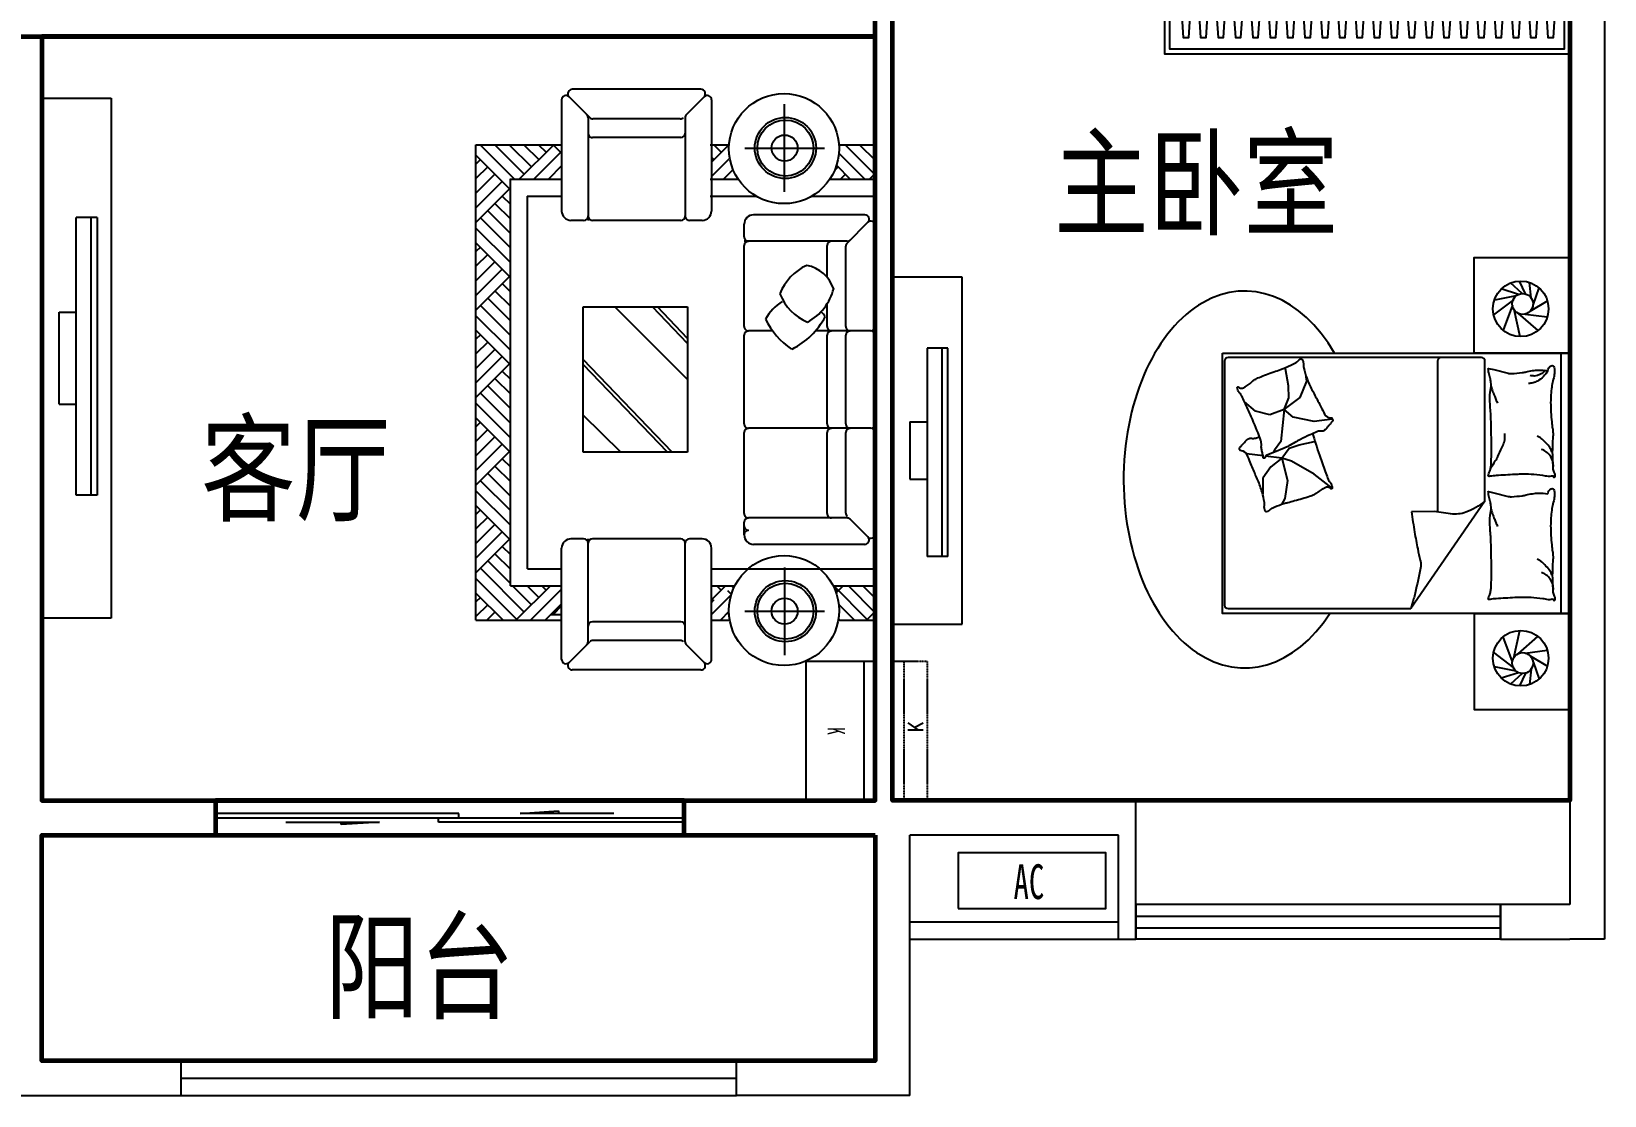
# Model space of a CAD drawing. Extents: x 4765935 to 4799335, y -1163545 to -1143942.
# Drawn here: x 4790275 to 4799335, y -1159642 to -1153512 of the extents above; entities that cross this region are included whole.
import ezdxf

# ---------------------------------------------------------------- set-up
doc = ezdxf.new("R2010")
doc.units = 0
doc.header["$MEASUREMENT"] = 0
doc.linetypes.add('HIDDEN', pattern=[0.375, 0.25, -0.125])
doc.layers.get('0').update_dxf_attribs({"linetype": 'CONTINUOUS'})
for name, color, linetype in [('Balcony(阳台)', 11, 'CONTINUOUS'), ('Elec(电器)', 33, 'CONTINUOUS'), ('Furniture(家具)', 8, 'CONTINUOUS'), ('I-FURN', 252, 'CONTINUOUS'), ('Text(文字)', 7, 'CONTINUOUS'), ('WALL', 2, 'CONTINUOUS'), ('WINDOW', 4, 'CONTINUOUS')]:
    doc.layers.add(name, color=color, linetype=linetype)
for name, color, linetype, lineweight in [('GT_卧室', 1, 'CONTINUOUS', 60), ('GT_客厅', 2, 'CONTINUOUS', 60), ('GT_过道', 30, 'CONTINUOUS', 60), ('GT_门', 245, 'CONTINUOUS', 60)]:
    doc.layers.add(name, color=color, linetype=linetype, lineweight=lineweight)
doc.styles.add('-黑体', font='simhei.ttf', dxfattribs={"width": 0.8})
doc.styles.add('_ZBHZ', font='simhei.ttf', dxfattribs={"width": 0.8})
doc.styles.add('DIM_FONT', font='SIMPLEX.shx', dxfattribs={"width": 0.8})

# ---------------------------------------------------------------- blocks, each defined once
blk = doc.blocks.new('werwer')
at = {"layer": 'Furniture(家具)'}
for p, q in [((2012617.4, -372463), (2012217.4, -372463)), ((2012217.4, -372463), (2012217.4, -375458.4)), ((2012617.4, -375458.4), (2012617.4, -372463)), ((2012333.7, -374750.9), (2012333.7, -373150.9)), ((2012217.4, -375458.4), (2012617.4, -375458.4))]:
    blk.add_line(p, q, dxfattribs=at)
at = {"layer": 'Furniture(家具)', "ltscale": 30}
for p, q in [((2012299.5, -373150.9), (2012419.1, -373150.9)), ((2012299.5, -373150.9), (2012299.5, -374750.9)), ((2012419.1, -374750.4), (2012419.1, -373150.9)), ((2012517.4, -373695.7), (2012419.1, -373695.7)), ((2012517.4, -374225.7), (2012517.4, -373695.7)), ((2012517.4, -374225.7), (2012419.1, -374225.7)), ((2012299.5, -374750.9), (2012419.1, -374750.9))]:
    blk.add_line(p, q, dxfattribs=at)
blk = doc.blocks.new('65478678-')
at = {"layer": 'Furniture(家具)'}
for p, q in [((0, -89.9), (89.9, 0)), ((0, -5.8), (5.8, 0)), ((0, -209.4), (0, 0)), ((0, 0), (2739.5, 0)), ((165.7, 0), (198.2, -32.5)), ((198.2, -261.7), (198.2, 0)), ((297.3, -367.3), (297.3, 0)), ((1047.6, 0), (464.9, 0)), ((1608.4, 0), (1097.9, 0)), ((2241.4, 0), (1658.7, 0)), ((2442.3, -943.1), (2442.3, 0)), ((2541.4, -70.9), (2612.3, 0)), ((2541.4, -242.4), (2541.4, 0)), ((2688.1, 0), (2739.5, -51.4)), ((2739.5, -213.6), (2739.5, 0)), ((0, -173.9), (169.8, -4.1)), ((48.3, -209.7), (198.2, -59.8)), ((404.2, -60.7), (404.2, -701)), ((404.2, -60.7), (404.2, -64.8)), ((447.1, -43), (566.5, -162.4)), ((1072.8, -25.2), (1072.8, -344.5)), ((1633.5, -25.2), (1633.5, -729.7)), ((2259.2, -43), (2157.4, -144.7)), ((2302.1, -60.7), (2302.1, -701)), ((2541.4, -155), (2692.2, -4.1)), ((2541.4, -239.1), (2734.3, -46.1)), ((118.6, -223.5), (198.2, -143.9)), ((169.8, -172.3), (198.2, -200.6)), ((556.2, -162.5), (556.2, -729.7)), ((1047.6, -169.7), (584.3, -169.7)), ((1608.4, -169.7), (1097.9, -169.7)), ((2122, -169.7), (1658.7, -169.7)), ((2150.1, -162.5), (2150.1, -729.7)), ((2649.3, -210.5), (2739.5, -120.3)), ((127.8, -214.3), (147.9, -234.4)), ((1072.8, -195.3), (1072.8, -261.6)), ((1633.5, -182.1), (1633.5, -257.2)), ((2541.4, -184.8), (2581.9, -225.4)), ((2578.5, -214.3), (2558.4, -234.4)), ((2731.6, -212.3), (2739.5, -204.4)), ((19.1, -751.9), (19.1, -292.3)), ((556.2, -305.8), (556.2, -754.9)), ((763.1, -277.6), (581.4, -277.6)), ((1047.6, -277.6), (917.4, -277.6)), ((1608.4, -277.6), (1097.9, -277.6)), ((2124.9, -277.6), (1658.7, -277.6)), ((2687.2, -751.9), (2687.2, -292.3)), ((271.7, -522.1), (-233.6, -522.1)), ((2434.6, -522.1), (2939.9, -522.1)), ((1072.8, -590.8), (1072.8, -729.7)), ((297.3, -950.6), (297.3, -683.9)), ((198.2, -950.6), (198.2, -789.5)), ((531.1, -754.9), (458.1, -754.9)), ((1047.6, -754.9), (581.4, -754.9)), ((1608.4, -754.9), (1097.9, -754.9)), ((2124.9, -754.9), (1658.7, -754.9)), ((2248.2, -754.9), (2175.2, -754.9)), ((2541.4, -943.1), (2541.4, -808.8)), ((2541.4, -827.6), (2554.1, -814.9)), ((0, -950.6), (0, -841.8)), ((0, -843.3), (1.7, -844.9)), ((0, -846.6), (1.7, -844.9)), ((0, -930.7), (43.7, -887)), ((1.7, -844.9), (4.5, -842.1)), ((1.7, -844.9), (99.8, -943.1)), ((78.4, -837.6), (183.9, -943.1)), ((143.5, -818.6), (198.2, -873.3)), ((2541.4, -862.2), (2622.2, -943.1)), ((2541.4, -911.7), (2566.1, -887)), ((2568.2, -850.8), (2590.4, -828.5)), ((2592.4, -829.1), (2706.3, -943.1)), ((2689.8, -842.5), (2739.5, -892.2)), ((2704.6, -844.9), (2701.8, -842.1)), ((2706.3, -843.3), (2704.6, -844.9)), ((2706.3, -846.6), (2704.6, -844.9)), ((2739.5, -943.1), (2739.5, -837.6)), ((-276.1, -986), (-174.4, -1087.8)), ((-258.3, -943.1), (381.9, -943.1)), ((71.7, -943.1), (85.7, -929)), ((2964.6, -943.1), (2324.4, -943.1)), ((2634.6, -943.1), (2620.6, -929)), ((2982.4, -986), (2880.7, -1087.8)), ((-319.1, -1003.8), (-319.1, -1745.6)), ((435.8, -997), (435.8, -1070)), ((934.7, -1081.2), (1771.6, -1081.2)), ((1353.1, -1081.2), (934.7, -1499.1)), ((934.7, -1682.8), (934.7, -1081.2)), ((1145.6, -1081.2), (934.7, -1282.4)), ((1116.9, -1081.2), (934.7, -1255)), ((1771.6, -1081.2), (1771.6, -1682.8)), ((2270.5, -997), (2270.5, -1070)), ((3025.4, -1003.8), (3025.4, -1745.6)), ((-156.6, -1095.1), (410.6, -1095.1)), ((-149.3, -1123.2), (-149.3, -1626.2)), ((-41.5, -1120.3), (-41.5, -1629.1)), ((435.8, -1120.3), (435.8, -1629.1)), ((1771.6, -1170.1), (1236.6, -1682.8)), ((2270.5, -1120.3), (2270.5, -1629.1)), ((2862.9, -1095.1), (2295.7, -1095.1)), ((2747.8, -1120.3), (2747.8, -1629.1)), ((2855.6, -1123.2), (2855.6, -1626.2)), ((1771.6, -1197.5), (1265.3, -1682.8)), ((1771.6, -1465.6), (1557.2, -1682.8)), ((-276.1, -1763.4), (-156.7, -1644)), ((-156.6, -1654.3), (410.6, -1654.3)), ((-156.6, -1654.3), (410.6, -1654.3)), ((-13.2, -1654.3), (435.8, -1654.3)), ((435.8, -1679.5), (435.8, -1752.4)), ((1771.6, -1682.8), (934.7, -1682.8)), ((2719.5, -1654.3), (2270.5, -1654.3)), ((2270.5, -1679.5), (2270.5, -1752.4)), ((2862.9, -1654.3), (2295.7, -1654.3)), ((2862.9, -1654.3), (2295.7, -1654.3)), ((2982.4, -1763.4), (2863, -1644)), ((-258.3, -1806.4), (381.9, -1806.4)), ((0, -1862), (0, -1806.4)), ((1.7, -1853.9), (49.2, -1806.4)), ((43.7, -1811.8), (198.2, -1966.3)), ((122.3, -1806.4), (198.2, -1882.2)), ((198.2, -2104), (198.2, -1806.4)), ((297.3, -2004.9), (297.3, -1806.4)), ((2964.6, -1806.4), (2324.4, -1806.4)), ((2442.3, -2002.6), (2442.3, -1806.4)), ((2541.4, -2101.7), (2541.4, -1806.4)), ((2560.6, -1806.4), (2739.5, -1985.3)), ((2644.7, -1806.4), (2739.5, -1901.2)), ((2704.6, -1853.9), (2657.1, -1806.4)), ((2706.3, -1867.9), (2706.3, -1806.4)), ((2739.5, -2299.9), (2739.5, -1806.4)), ((0, -1852.2), (1.7, -1853.9)), ((0, -1855.5), (1.7, -1853.9)), ((0, -2299.9), (0, -1862)), ((0, -1939.6), (43.7, -1895.9)), ((1.7, -1853.9), (198.2, -2050.4)), ((2541.4, -1871.2), (2739.5, -2069.3)), ((2541.4, -1920.7), (2566.1, -1895.9)), ((2706.3, -1852.2), (2704.6, -1853.9)), ((2706.3, -1855.5), (2704.6, -1853.9)), ((0, -2023.7), (85.7, -1938)), ((0, -2107.8), (127.8, -1980)), ((2541.4, -2004.8), (2608.2, -1938)), ((2541.4, -2088.9), (2650.2, -1980)), ((0, -2191.9), (169.8, -2022)), ((0, -2276), (198.2, -2077.8)), ((2442.3, -2002.6), (297.3, -2002.6)), ((2440, -2274.3), (2692.2, -2022)), ((2498.5, -2299.9), (2734.3, -2064.1)), ((60.1, -2299.9), (253.9, -2106.1)), ((2541.4, -2101.7), (198.2, -2101.7)), ((211.9, -2148.2), (363.6, -2299.9)), ((249.5, -2101.7), (253.9, -2106.1)), ((253.9, -2106.1), (258.3, -2101.7)), ((253.9, -2106.1), (447.7, -2299.9)), ((295.9, -2148.2), (342.4, -2101.7)), ((338, -2190.2), (426.5, -2101.7)), ((380, -2232.2), (510.6, -2101.7)), ((422.1, -2274.3), (594.6, -2101.7)), ((480.5, -2299.9), (678.7, -2101.7)), ((564.6, -2299.9), (758.4, -2106.1)), ((716.3, -2148.2), (868.1, -2299.9)), ((754, -2101.7), (758.4, -2106.1)), ((758.4, -2106.1), (762.8, -2101.7)), ((758.4, -2106.1), (952.2, -2299.9)), ((800.4, -2148.2), (846.9, -2101.7)), ((842.5, -2190.2), (931, -2101.7)), ((884.5, -2232.2), (1015, -2101.7)), ((926.6, -2274.3), (1099.1, -2101.7)), ((985, -2299.9), (1183.2, -2101.7)), ((1069.1, -2299.9), (1262.9, -2106.1)), ((1220.8, -2148.2), (1372.6, -2299.9)), ((1258.5, -2101.7), (1262.9, -2106.1)), ((1262.9, -2106.1), (1267.3, -2101.7)), ((1262.9, -2106.1), (1456.6, -2299.9)), ((1304.9, -2148.2), (1351.4, -2101.7)), ((1347, -2190.2), (1435.4, -2101.7)), ((1389, -2232.2), (1519.5, -2101.7)), ((1431, -2274.3), (1603.6, -2101.7)), ((1489.5, -2299.9), (1687.7, -2101.7)), ((1573.6, -2299.9), (1767.4, -2106.1)), ((1725.3, -2148.2), (1877.1, -2299.9)), ((1763, -2101.7), (1767.4, -2106.1)), ((1767.4, -2106.1), (1771.8, -2101.7)), ((1767.4, -2106.1), (1961.1, -2299.9)), ((1809.4, -2148.2), (1855.8, -2101.7)), ((1851.4, -2190.2), (1939.9, -2101.7)), ((1893.5, -2232.2), (2024, -2101.7)), ((1935.5, -2274.3), (2108.1, -2101.7)), ((1994, -2299.9), (2192.2, -2101.7)), ((2078.1, -2299.9), (2271.8, -2106.1)), ((2229.8, -2148.2), (2381.5, -2299.9)), ((2267.4, -2101.7), (2271.8, -2106.1)), ((2271.8, -2106.1), (2276.2, -2101.7)), ((2271.8, -2106.1), (2465.6, -2299.9)), ((2313.9, -2148.2), (2360.3, -2101.7)), ((2355.9, -2190.2), (2444.4, -2101.7)), ((2398, -2232.2), (2528.5, -2101.7)), ((2582.5, -2299.9), (2739.5, -2142.9)), ((2734.3, -2148.2), (2739.5, -2153.4)), ((127.8, -2232.2), (195.4, -2299.9)), ((169.8, -2190.2), (279.5, -2299.9)), ((632.3, -2232.2), (699.9, -2299.9)), ((674.3, -2190.2), (784, -2299.9)), ((1136.8, -2232.2), (1204.4, -2299.9)), ((1178.8, -2190.2), (1288.5, -2299.9)), ((1641.2, -2232.2), (1708.9, -2299.9)), ((1683.3, -2190.2), (1793, -2299.9)), ((2145.7, -2232.2), (2213.4, -2299.9)), ((2187.8, -2190.2), (2297.5, -2299.9)), ((2650.2, -2232.2), (2717.9, -2299.9)), ((2692.2, -2190.2), (2739.5, -2237.5)), ((2739.5, -2299.9), (0, -2299.9)), ((85.7, -2274.3), (111.4, -2299.9)), ((590.2, -2274.3), (615.8, -2299.9)), ((1094.7, -2274.3), (1120.3, -2299.9)), ((1599.2, -2274.3), (1624.8, -2299.9)), ((2103.7, -2274.3), (2129.3, -2299.9)), ((2608.2, -2274.3), (2633.8, -2299.9))]:
    blk.add_line(p, q, dxfattribs=at)
for centre, radius in [((22.6, -525.6), 317), ((2683.7, -525.6), 317), ((19.1, -517.5), 176.2), ((19.1, -517.5), 161.4), ((2687.2, -517.5), 176.2), ((2687.2, -517.5), 161.4), ((19.1, -522.1), 74.9), ((2687.2, -522.1), 74.9)]:
    blk.add_circle(centre, radius, dxfattribs=at)
for centre, radius, start, end in [((464.9, -25.2), 25.2, 90, 225), ((1047.6, -25.2), 25.2, 0, 90), ((1097.9, -25.2), 25.2, 90, 180), ((1608.4, -25.2), 25.2, 0, 90), ((1658.7, -25.2), 25.2, 90, 180), ((2241.4, -25.2), 25.2, 315, 90), ((429.3, -60.7), 25.2, 45, 180), ((2277, -60.7), 25.2, 0, 135), ((531.1, -162.5), 25.2, 0, 45), ((584.3, -144.6), 25.2, 225, 270), ((584.3, -144.6), 25.2, 225, 270), ((1047.6, -144.6), 25.2, 270, 0), ((1097.9, -144.6), 25.2, 180, 270), ((1608.4, -144.6), 25.2, 270, 0), ((1658.7, -144.6), 25.2, 180, 270), ((2122, -144.6), 25.2, 270, 315), ((2175.2, -162.5), 25.2, 135, 180), ((581.4, -252.4), 25.2, 180, 270), ((893, -431.7), 201.6, 107.59965, 169.29837), ((756.1, -533.3), 302.3, 28.32907, 76.31986), ((1047.6, -252.4), 25.2, 270, 0), ((1097.9, -252.4), 25.2, 180, 270), ((1608.4, -252.4), 25.2, 270, 0), ((1658.7, -252.4), 25.2, 180, 270), ((2124.9, -252.4), 25.2, 270, 0), ((1032.1, -367.2), 89, 117.33805, 141.76348), ((780.5, -680), 445, 26.96888, 61.72171), ((966.2, -271.2), 297.9, 204.39842, 248.82247), ((756.7, -280.4), 287.2, 290.78065, 337.61108), ((1166.1, -362.1), 315.4, 213.39913, 239.18552), ((796.5, -219.9), 462.5, 296.74126, 325.38396), ((458.1, -701), 53.9, 180, 270), ((2248.2, -701), 53.9, 270, 0), ((531.1, -729.7), 25.2, 270, 0), ((581.4, -729.7), 25.2, 180, 270), ((1047.6, -729.7), 25.2, 270, 0), ((1097.9, -729.7), 25.2, 180, 270), ((1608.4, -729.7), 25.2, 270, 0), ((1658.7, -729.7), 25.2, 180, 270), ((2124.9, -729.7), 25.2, 270, 0), ((2175.2, -729.7), 25.2, 180, 270), ((2195.9, -729.7), 25.2, 270, 0), ((2246.2, -729.7), 25.2, 180, 270), ((-293.9, -1003.8), 25.2, 45, 180), ((-258.3, -968.2), 25.2, 90, 225), ((381.9, -997), 53.9, 0, 90), ((2324.4, -997), 53.9, 90, 180), ((2964.6, -968.2), 25.2, 315, 90), ((3000.2, -1003.8), 25.2, 360, 135), ((410.6, -1070), 25.2, 270, 0), ((2295.7, -1070), 25.2, 180, 270), ((-156.6, -1070), 25.2, 225, 270), ((-174.5, -1123.2), 25.2, 0, 45), ((-66.7, -1120.3), 25.2, 0, 90), ((410.6, -1120.3), 25.2, 0, 90), ((2295.7, -1120.3), 25.2, 90, 180), ((2773, -1120.3), 25.2, 90, 180), ((2880.8, -1123.2), 25.2, 135, 180), ((2862.9, -1070), 25.2, 270, 315), ((-174.5, -1626.2), 25.2, 315, 0), ((-174.5, -1626.2), 25.2, 315, 0), ((-66.7, -1629.1), 25.2, 270, 0), ((410.6, -1629.1), 25.2, 270, 0), ((2295.7, -1629.1), 25.2, 180, 270), ((2773, -1629.1), 25.2, 180, 270), ((2880.8, -1626.2), 25.2, 180, 225), ((2880.8, -1626.2), 25.2, 180, 225), ((-156.6, -1679.5), 25.2, 90, 135), ((410.6, -1679.5), 25.2, 0, 90), ((2295.7, -1679.5), 25.2, 90, 180), ((2862.9, -1679.5), 25.2, 45, 90), ((-293.9, -1745.6), 25.2, 180, 315), ((-258.3, -1781.2), 25.2, 135, 270), ((381.9, -1752.4), 53.9, 270, 0), ((2324.4, -1752.4), 53.9, 180, 270), ((2964.6, -1781.2), 25.2, 270, 45), ((3000.2, -1745.6), 25.2, 225, 360)]:
    blk.add_arc(centre, radius, start, end, dxfattribs=at)
blk = doc.blocks.new('*U39')
at = {"linetype": 'HIDDEN', "ltscale": 0.3}
blk.add_line((0, -116.7), (800, -116.7), dxfattribs=at)
for p, q in [((407.6, -137.1), (407.6, -226.7)), ((447.9, -137.6), (407.6, -195.8)), ((445.3, -226.2), (419.6, -178.5))]:
    blk.add_line(p, q)
blk.add_lwpolyline([(800, -50), (0, -50), (0, -250), (800, -250)], close=True, dxfattribs=at)
blk = doc.blocks.new('*U31')
blk.add_line((-970, -275), (1305.1, -275))
for points in [[(-1000, 0), (1335.1, 0), (1335.1, -550), (-1000, -550)], [(-970, -30), (1305.1, -30), (1305.1, -520), (-970, -520)]]:
    blk.add_lwpolyline(points, close=True)
at = {"elevation": 0}
for points in [[(-874, -95), (-862, -275), (-874, -455), (-906, -455), (-918, -275), (-906, -95)], [(-774, -95), (-762, -275), (-774, -455), (-806, -455), (-818, -275), (-806, -95)], [(-674, -95), (-662, -275), (-674, -455), (-706, -455), (-718, -275), (-706, -95)], [(-574, -95), (-562, -275), (-574, -455), (-606, -455), (-618, -275), (-606, -95)], [(-474, -95), (-462, -275), (-474, -455), (-506, -455), (-518, -275), (-506, -95)], [(-374, -95), (-362, -275), (-374, -455), (-406, -455), (-418, -275), (-406, -95)], [(-274, -95), (-262, -275), (-274, -455), (-306, -455), (-318, -275), (-306, -95)], [(-174, -95), (-162, -275), (-174, -455), (-206, -455), (-218, -275), (-206, -95)], [(-74, -95), (-62, -275), (-74, -455), (-106, -455), (-118, -275), (-106, -95)], [(26, -95), (38, -275), (26, -455), (-6, -455), (-18, -275), (-6, -95)], [(126, -95), (138, -275), (126, -455), (94, -455), (82, -275), (94, -95)], [(226, -95), (238, -275), (226, -455), (194, -455), (182, -275), (194, -95)], [(326, -95), (338, -275), (326, -455), (294, -455), (282, -275), (294, -95)], [(426, -95), (438, -275), (426, -455), (394, -455), (382, -275), (394, -95)], [(526, -95), (538, -275), (526, -455), (494, -455), (482, -275), (494, -95)], [(626, -95), (638, -275), (626, -455), (594, -455), (582, -275), (594, -95)], [(726, -95), (738, -275), (726, -455), (694, -455), (682, -275), (694, -95)], [(826, -95), (838, -275), (826, -455), (794, -455), (782, -275), (794, -95)], [(926, -95), (938, -275), (926, -455), (894, -455), (882, -275), (894, -95)], [(1026, -95), (1038, -275), (1026, -455), (994, -455), (982, -275), (994, -95)], [(1126, -95), (1138, -275), (1126, -455), (1094, -455), (1082, -275), (1094, -95)], [(1226, -95), (1238, -275), (1226, -455), (1194, -455), (1182, -275), (1194, -95)]]:
    blk.add_lwpolyline(points, close=True, dxfattribs=at)
at = {"ltscale": 15, "elevation": 0}
for points in [[(-894, -255), (-886, -255), (-886, -295), (-894, -295)], [(-794, -255), (-786, -255), (-786, -295), (-794, -295)], [(-694, -255), (-686, -255), (-686, -295), (-694, -295)], [(-594, -255), (-586, -255), (-586, -295), (-594, -295)], [(-494, -255), (-486, -255), (-486, -295), (-494, -295)], [(-394, -255), (-386, -255), (-386, -295), (-394, -295)], [(-294, -255), (-286, -255), (-286, -295), (-294, -295)], [(-194, -255), (-186, -255), (-186, -295), (-194, -295)], [(-94, -255), (-86, -255), (-86, -295), (-94, -295)], [(6, -255), (14, -255), (14, -295), (6, -295)], [(106, -255), (114, -255), (114, -295), (106, -295)], [(206, -255), (214, -255), (214, -295), (206, -295)], [(306, -255), (314, -255), (314, -295), (306, -295)], [(406, -255), (414, -255), (414, -295), (406, -295)], [(506, -255), (514, -255), (514, -295), (506, -295)], [(606, -255), (614, -255), (614, -295), (606, -295)], [(706, -255), (714, -255), (714, -295), (706, -295)], [(806, -255), (814, -255), (814, -295), (806, -295)], [(906, -255), (914, -255), (914, -295), (906, -295)], [(1006, -255), (1014, -255), (1014, -295), (1006, -295)], [(1106, -255), (1114, -255), (1114, -295), (1106, -295)], [(1206, -255), (1214, -255), (1214, -295), (1206, -295)]]:
    blk.add_lwpolyline(points, close=True, dxfattribs=at)
blk = doc.blocks.new('空调室外机2')
at = {"ltscale": 0.5}
blk.add_lwpolyline([(0, 0), (850, 0), (850, 320), (0, 320)], close=True, dxfattribs=at)
at = {"ltscale": 0.5, "style": '_ZBHZ', "width": 0.65}
blk.add_text('AC', height=200, dxfattribs=at).set_placement((319.3, 54.6))
blk = doc.blocks.new('空调室内机1')
at = {"ltscale": 0.3}
blk.add_line((0, -66.7), (800, -66.7), dxfattribs=at)
blk.add_lwpolyline([(800, 0), (0, 0), (0, -400), (800, -400)], close=True, dxfattribs=at)
at = {"style": '_ZBHZ', "width": 0.65}
blk.add_text('K', height=100, dxfattribs=at).set_placement((377.8, -273.7))
blk = doc.blocks.new('A$C70683468')
for p, q in [((534.5, -175.3), (534.5, 1324.7)), ((970.7, 678.1), (1398.1, 1296.2)), ((2450, 1296.2), (1398.1, 1296.2)), ((2470, -129.5), (2470, 1276.2)), ((1243.3, -129.5), (1243.3, 739.9)), ((970.7, 678.1), (970.7, -129.5)), ((2108.6, 558.6), (2122.4, 661.4)), ((2122.4, 661.4), (2142.4, 697.4)), ((2250.8, 544.8), (2250.8, 637.7)), ((1850.5, 602.2), (1954.5, 523)), ((2140.2, 430.1), (2108.6, 558.6)), ((2203.4, 479.6), (2250.8, 544.8)), ((1954.5, 523), (2084.9, 447.9)), ((2140.2, 430.1), (2203.4, 479.6)), ((2098.7, 372.8), (2041.4, 353.1)), ((2084.9, 447.9), (2140.2, 430.1)), ((2140.2, 430.1), (2098.7, 372.8)), ((2140.2, 430.1), (2234.3, 418.4)), ((2146.1, 334.7), (2182.2, 384.6)), ((2182.2, 384.6), (2190.8, 396.6)), ((2249, 416.5), (2343.6, 404.7)), ((2041.4, 353.1), (1952.5, 333.3)), ((2127.2, 148.9), (2146.1, 334.7)), ((1850.4, 205.7), (1953.5, 219.4)), ((1953.5, 219.4), (2075.6, 193.6)), ((2075.6, 193.6), (2127.2, 148.9)), ((2127.2, 148.9), (2034.3, 80.1)), ((2127.2, 148.9), (2099.7, 81.8)), ((2127.2, 148.9), (2209.7, 179.9)), ((2209.7, 179.9), (2292.2, 159.2)), ((2292.2, 159.2), (2354.8, 105.6)), ((2034.3, 80.1), (1996.5, -14.5)), ((2099.7, 81.8), (2103.1, 13)), ((2103.1, 13), (2120.3, -85)), ((1996.5, -14.5), (2000, -38.6)), ((2120.3, -85), (2126.7, -88.3)), ((990.7, -149.5), (2450, -149.5))]:
    blk.add_line(p, q)
blk.add_lwpolyline([(2482.1, -175.3), (482.1, -175.3), (482.1, 1324.7), (2482.1, 1324.7)], close=True)
for points in [[(1393.9, 738.8, 0.007867), (1376.1, 856.4, 0.009508), (1358, 953.1, 0.006616), (1343.7, 1018.1, -0.023828), (1340.3, 1036.3, -0.080713), (1340.8, 1055, -0.009591), (1372.8, 1207.6, -0.013133), (1381.4, 1241, -0.007859), (1398.1, 1296.2)], [(608.9, 634.9, -0.263368), (590.1, 606.9, -0.494818), (571.4, 616.1, -0.049225), (569.7, 633.8, -0.036831), (571.4, 657.4, -0.031893), (579.5, 695.4, 0.035782), (586.5, 729.3, 0.032941), (592.4, 819, 0.026564), (586.5, 930.2, 0.017905), (581.2, 967.7, -0.033397), (578.9, 987.9, -0.03204), (579.6, 1025, 0.018442), (582.7, 1089.3, 0.010837), (581.9, 1154.1, 0.014624), (578.9, 1202, 0.111249), (571.6, 1224.5, -0.153708), (567.6, 1241.4, -0.076444), (569.4, 1248.9, -0.215512), (571.4, 1250.8, -0.585858), (574.4, 1248.2, 0.363489), (577, 1243.3, 0.191716), (588.6, 1243.2, -0.129675), (605.2, 1245.2, -0.01735), (622, 1242.2, 0.019326), (637.1, 1239.6, 0.018818), (705.5, 1232.9, 0.021828), (764.7, 1232, 0.006204), (798.5, 1233.4, 0.001963), (905.4, 1239.6, 0.028341), (941.6, 1243.8, -0.117014), (950.5, 1243.3, -0.36606), (951.4, 1241.9, -0.03973), (948.6, 1228.3, -0.048309), (943.1, 1214.5, 0.062981), (939.2, 1203.9, 0.04058), (935.8, 1180.5, 0.014345), (933.6, 1113.7, 0.005484), (934.3, 988.3, 0.007153), (937.3, 892.1, 0.008762), (940, 849.6, -0.008153), (943, 803.9, -0.06251), (938.6, 746.8, 0.078669), (936.5, 701.2, 0.047825), (941.2, 678.8, -0.034494), (948.6, 648, -0.023571), (951.6, 622.7, -0.510228), (950.5, 621.7), (920.4, 629.2), (837.9, 649.9, 0.073041), (818.3, 651.9, 0.023305), (757.2, 646.1, 0.018299), (734.3, 642.1, -0.01097), (696.3, 634.7, -0.042281), (662, 631.8, -0.027201), (608.6, 634.7)], [(577, 1190.7, 0.088153), (580.6, 1156.2, 0.088153), (595.8, 1125, 0.077547), (617.4, 1103.4, 0.077547), (644.6, 1089.3)], [(582.7, 1108.7, 0.027842), (593.3, 1085, 0.048685), (601.4, 1072.4, 0.023666), (625.8, 1044.5, 0.031223), (646.5, 1025.5, 0.046801), (654.1, 1020.4, 0.023191), (670.9, 1012.3)], [(935.8, 725.3, 0.009729), (926.8, 752.6, 0.009729), (916.7, 779.5, 0.007971), (907.7, 801.2, 0.007971), (897.9, 822.7)], [(970.7, 678.1, -0.085272), (1080.8, 741.5, -0.124044), (1168.3, 750.7), (1263.7, 737), (1393.9, 738.8)], [(1962.6, 288.6, 0.025626), (1959.8, 300.2, 0.0108), (1918.1, 429.5, 0.00456), (1886.9, 517.1, 0.01125), (1873.2, 552.1, 0.069394), (1862, 570.9, -0.079756), (1852.7, 587.5, -0.106399), (1850.5, 602.2, -0.328642), (1853.9, 606.2, -0.299547), (1860.4, 603.9, 0.189917), (1869.3, 598.4, 0.033518), (1879.5, 597.2, 0.075627), (1884.1, 597.7, 0.053489), (1891.9, 600.6, 0.017838), (1913.9, 612.7, 0.038394), (1938.2, 629.9, -0.059529), (1954.4, 640.4, -0.035943), (1980.5, 650.9, -0.011245), (2066.9, 676.6, -0.006203), (2106.5, 686.9, 0.010783), (2129.2, 693, 0.019485), (2142.4, 697.4, 0.005062), (2192.6, 717.1, 0.101392), (2217.9, 733.8, -0.223768), (2231.3, 738.7, -0.25558), (2236, 735.5, -0.081563), (2241, 719.8, -0.071805), (2241.2, 702.7, 0.069985), (2241.2, 685.2, 0.03546), (2254.2, 625.7, 0.029432), (2279, 556.6, 0.001554), (2293.3, 523.3, -0.00152), (2308, 489.2, -0.004735), (2322.6, 453.9, 0.00382), (2340.7, 410.2, 0.296001), (2373, 388.3, -0.649774), (2382, 366.9, -0.02319), (2377.4, 362.4, 0.0288), (2373.7, 358.7, 0.005727), (2367.9, 352.1, -0.004358), (2360.4, 343.4, -0.027528), (2343.5, 326.4, -0.046214), (2332.1, 317.9, -0.194121), (2315.4, 315.1, 0.133719), (2291.3, 313.9, 0.005779), (2269.3, 306.5, 0.008882)], [(608.9, -74.4, -0.263368), (590.1, -102.3, -0.494818), (571.4, -93.1, -0.049225), (569.7, -75.5, -0.036831), (571.4, -51.8, -0.031893), (579.5, -13.8, 0.035782), (586.5, 20.1, 0.032941), (592.4, 109.7, 0.026564), (586.5, 221, 0.017905), (581.2, 258.5, -0.033397), (578.9, 278.7, -0.03204), (579.6, 315.8, 0.018442), (582.7, 380.1, 0.010837), (581.9, 444.8, 0.014624), (578.9, 492.8, 0.111249), (571.6, 515.3, -0.153708), (567.6, 532.2, -0.076444), (569.4, 539.6, -0.215512), (571.4, 541.6, -0.585858), (574.4, 538.9, 0.363489), (577, 534.1, 0.191716), (588.6, 534, -0.129675), (605.2, 535.9, -0.01735), (622, 532.9, 0.019326), (637.1, 530.3, 0.018818), (705.5, 523.7, 0.021828), (764.7, 522.8, 0.006204), (798.5, 524.2, 0.001963), (905.4, 530.3, 0.028341), (941.6, 534.6, -0.117014), (950.5, 534.1, -0.36606), (951.4, 532.6, -0.03973), (948.6, 519, -0.048309), (943.1, 505.3, 0.062981), (939.2, 494.6, 0.04058), (935.8, 471.2, 0.014345), (933.6, 404.5, 0.005484), (934.3, 279.1, 0.007153), (937.3, 182.9, 0.008762), (940, 140.4, -0.008153), (943, 94.6, -0.06251), (938.6, 37.5, 0.078669), (936.5, -8.1, 0.047825), (941.2, -30.4, -0.034494), (948.6, -61.2, -0.023571), (951.6, -86.5, -0.510228), (950.5, -87.5), (920.4, -80), (837.9, -59.3, 0.073041), (818.3, -57.4, 0.023305), (757.2, -63.1, 0.018299), (734.3, -67.2, -0.01097), (696.3, -74.5, -0.042281), (662, -77.4, -0.027201), (608.6, -74.5)], [(577, 481.5, 0.088153), (580.6, 447, 0.088153), (595.8, 415.8, 0.077547), (617.4, 394.1, 0.077547), (644.6, 380.1)], [(937.3, 485.2, 0.016108), (911.1, 446.3, 0.024599), (896, 419.5, 0.009477), (872.8, 370.5, 0.015937), (860.4, 340.6, 0.072521), (856.8, 324.3, 0.033339), (856.6, 288.1)], [(582.7, 399.5, 0.027842), (593.3, 375.7, 0.048685), (601.4, 363.2, 0.023666), (625.8, 335.3, 0.031223), (646.5, 316.2, 0.046801), (654.1, 311.1, 0.023191), (670.9, 303.1)], [(935.8, 16, 0.009729), (926.8, 43.3, 0.009729), (916.7, 70.2, 0.007971), (907.7, 92, 0.007971), (897.9, 113.4)], [(608.9, -74.5, -0.077379), (634.3, -39.7, -0.077379), (669, -14.3, -0.047525), (693.6, -4.3, -0.047525), (719.6, 0.8)], [(624.9, -76, -0.05369), (637.9, -61.8, -0.070312), (650.2, -53.7, -0.015448), (658.8, -50, -0.013244), (669, -46.2, -0.082127), (687.1, -43.2, -0.064164), (710.3, -46.2)]]:
    blk.add_lwpolyline(points, format="xyb")
blk.add_lwpolyline([(2065.3, -117.2, 0.101392), (2041.4, -135.8, -0.223768), (2028.4, -141.7, -0.25558), (2023.5, -138.9, -0.081563), (2017.2, -123.7, -0.071805), (2015.8, -106.6, 0.069985), (2014.4, -89.2, 0.03546), (1996.9, -30.8, 0.029432), (1966.9, 36.1, 0.001554), (1950.1, 68.3, -0.00152), (1932.8, 101.1, -0.004735), (1915.5, 135.2, 0.00382), (1894.1, 177.4, 0.296001), (1860.2, 196.8, -0.649774), (1849.6, 217.4, -0.02319), (1853.9, 222.3, 0.0288), (1857.3, 226.2, 0.005727), (1862.5, 233.2, -0.004358), (1869.4, 242.5, -0.027528), (1884.9, 260.7, -0.046214), (1895.7, 270.1, -0.194121), (1912.1, 274.2, 0.133719), (1936, 277.2, 0.011505), (1978.3, 295.8, 0.008882), (2032.2, 322.1, 0.012426), (2100.5, 359.3, -0.033612), (2126.4, 371.9), (2182.7, 395), (2226.1, 412.7, 0.224341), (2239.4, 427.2, -0.722772), (2248.3, 427.4, -0.103513), (2248.8, 423.7, 0.053465), (2249, 416.4, 0.030109), (2253.7, 393.4, -0.031436), (2258.1, 371.3, -0.05324), (2258.5, 356.2, 0.05518), (2259, 341.6, 0.056271), (2265.5, 316.3, 0.0108), (2317, 190.5, 0.00456), (2354.8, 105.6, 0.01125), (2371.2, 71.7, 0.069394), (2383.7, 53.8, -0.079756), (2394.3, 38, -0.106399), (2397.6, 23.5, -0.328642), (2394.5, 19.3, -0.299547), (2387.8, 21.1, 0.189917), (2378.6, 25.9, 0.033518), (2368.3, 26.3, 0.075627), (2363.8, 25.5, 0.053489), (2356.2, 21.9, 0.017838), (2335.2, 8.2, 0.038394), (2312.3, -10.8, -0.059529), (2297, -22.5, -0.035943), (2271.7, -35, -0.011245), (2187.6, -67.2, -0.006203), (2148.9, -80.5, 0.010783), (2126.7, -88.3, 0.019485), (2113.8, -93.8, 0.005062)], format="xyb", close=True)
for centre, start, end in [((2450, 1276.2), 0, 90), ((990.7, -129.5), 180, 270), ((1223.3, -129.5), 270, 0), ((2450, -129.5), 270, 0)]:
    blk.add_arc(centre, 20, start, end)
blk.add_ellipse((2354.6, 552.8), major_axis=(0, 1085.6), ratio=0.642246, start_param=2.306068, end_param=7.0631)
at = {"style": 'DIM_FONT', "width": 0.8, "flags": 9}
for tag in ['YSIZE', 'XSIZE']:
    blk.add_attdef(tag, (482.1, -175.3), '', height=0.5, rotation=90, dxfattribs=at)
blk = doc.blocks.new('A$C40EC27B7')
at = {"layer": 'I-FURN'}
for p, q in [((222.5, 2370.4, 0), (233, 2459.8, 0)), ((254.6, 2393.3, 0), (290.1, 2467.5, 0)), ((273.7, 2395.7, 0), (341.3, 2456.9, 0)), ((211.8, 2329, 0), (177.1, 2427.9, 0)), ((294.8, 2391, 0), (394.5, 2422.1, 0)), ((308.2, 2383.1, 0), (434.6, 2357.7, 0)), ((325, 2360.3, 0), (438.8, 2272.7, 0)), ((228.7, 2293.6, 0), (129.1, 2352.7, 0)), ((256.2, 2277.7, 0), (129.7, 2260.8, 0)), ((297.1, 2281.5, 0), (183.5, 2182.1, 0)), ((323.2, 2305.4, 0), (287.7, 2147.7, 0)), ((331, 2328.3, 0), (384.7, 2184.5, 0)), ((323.2, 297.2, 0), (287.7, 454.9, 0)), ((297.1, 321.1, 0), (183.5, 420.5, 0)), ((331, 274.3, 0), (384.7, 418.1, 0)), ((228.7, 309, 0), (129.1, 249.9, 0)), ((256.2, 324.9, 0), (129.7, 341.8, 0)), ((211.8, 273.6, 0), (177.1, 174.7, 0)), ((325, 242.3, 0), (438.8, 330, 0)), ((222.5, 232.2, 0), (233, 142.8, 0)), ((254.6, 209.3, 0), (290.1, 135.1, 0)), ((273.7, 206.9, 0), (341.3, 145.7, 0)), ((294.8, 211.6, 0), (394.5, 180.5, 0)), ((308.2, 219.5, 0), (434.6, 244.9, 0))]:
    blk.add_line(p, q, dxfattribs=at)
at = {"layer": 'I-FURN', "elevation": 0}
for points in [[(0, 2602.6), (0, 2052.6), (550, 2052.6), (550, 2602.6)], [(0, 0), (0, 550), (550, 550), (550, 0)]]:
    blk.add_lwpolyline(points, close=True, dxfattribs=at)
at = {"layer": 'I-FURN'}
for centre, radius in [((282.6, 2307.7, 0), 160), ((271.4, 2335.7, 0), 60), ((282.6, 294.9, 0), 160), ((271.4, 266.9, 0), 60)]:
    blk.add_circle(centre, radius, dxfattribs=at)
at = {"layer": 'I-FURN', "rotation": 1.24245443e-08}
blk.add_blockref('A$C70683468', (-482.1, 725.3, 0), dxfattribs=at)
at = {"layer": 'I-FURN', "width": 0.8, "flags": 9}
for tag in ['YSIZE', 'XSIZE']:
    blk.add_attdef(tag, (282.6, 2307.7, 0), '', height=0.5, rotation=0, dxfattribs=at)
at = {"layer": 'I-FURN', "oblique": -180, "text_generation_flag": 4, "width": 0.8, "flags": 9}
for tag in ['YSIZE', 'XSIZE']:
    blk.add_attdef(tag, (282.6, 294.9, 0), '', height=0.5, rotation=0, dxfattribs=at)
blk = doc.blocks.new('A$C798D17D8')
blk.add_blockref('A$C40EC27B7', (0, 0, 0))
blk = doc.blocks.new('电视2')
at = {"layer": 'Furniture(家具)'}
for p, q in [((0, -400), (0, 0)), ((0, 0), (2000, 0)), ((2000, 0), (2000, -400)), ((1590.2, -116.3), (390.2, -116.3)), ((2000, -400), (0, -400))]:
    blk.add_line(p, q, dxfattribs=at)
at = {"layer": 'Furniture(家具)', "ltscale": 30}
for p, q in [((390.2, -82.1), (390.2, -201.7)), ((390.2, -82.1), (1590.2, -82.1)), ((1590.2, -82.1), (1590.2, -201.7)), ((1589.7, -201.7), (390.2, -201.7)), ((835, -300), (835, -201.7)), ((1165, -300), (1165, -201.7)), ((1165, -300), (835, -300))]:
    blk.add_line(p, q, dxfattribs=at)
blk = doc.blocks.new('$WINLIB2D$00000001')
for p, q in [((-0.5, 0.5), (0.5, 0.5)), ((-0.5, 0.5), (-0.5, -0.5)), ((0.5, -0.5), (0.5, 0.5)), ((0.5, 0.1667), (-0.5, 0.1667)), ((0.5, -0.1667), (-0.5, -0.1667)), ((-0.5, -0.5), (0.5, -0.5))]:
    blk.add_line(p, q)
blk = doc.blocks.new('$DorLib2D$00000131')
at = {"color": 0, "linetype": 'Continuous'}
for p, q in [((0.15, 0.125), (0.2319, 0.1973)), ((0.2319, 0.1973), (0.2319, 0.125)), ((-0.5, 0.125), (-0.5, 0)), ((0.0192, 0.125), (-0.5, 0.125)), ((0.0192, 0), (0.0192, 0.125)), ((0.35, 0.125), (0.15, 0.125)), ((-0.5, 0), (0.0192, 0)), ((-0.024, 0), (0.5, 0)), ((-0.024, -0.125), (-0.024, 0)), ((0.5, 0), (0.5, -0.125)), ((-0.35, -0.125), (-0.15, -0.125)), ((-0.2319, -0.1973), (-0.2319, -0.125)), ((-0.15, -0.125), (-0.2319, -0.1973)), ((0.5, -0.125), (-0.024, -0.125))]:
    blk.add_line(p, q, dxfattribs=at)

msp = doc.modelspace()

# ---------------------------------------------------------------- linework, layer by layer
at = {"layer": 'Balcony(阳台)'}
for p, q in [((4795335.1, -1158642.2), (4796535.1, -1158642.2)), ((4795335.1, -1158742.2), (4796535.1, -1158742.2)), ((4791135.1, -1159542.2), (4794335.1, -1159542.2)), ((4791135.1, -1159642.2), (4794335.1, -1159642.2))]:
    msp.add_line(p, q, dxfattribs=at)
at = {"layer": 'GT_卧室'}
msp.add_lwpolyline([(4799135.1, -1152191.9), (4799135.1, -1157942.2), (4795235.1, -1157942.2), (4795235.1, -1152191.9), (4799135.1, -1152191.9)], dxfattribs=at)
at = {"layer": 'GT_客厅'}
msp.add_lwpolyline([(4790335.1, -1153542), (4790335.1, -1157942.2), (4795135.1, -1157942.2), (4795135.1, -1153542), (4790335.1, -1153542)], dxfattribs=at)
at = {"layer": 'GT_过道'}
for points in [[(4786935.1, -1152316.9), (4786935.1, -1153542), (4795135.1, -1153542), (4795135.1, -1152041.9), (4791735.1, -1152041.9), (4791735.1, -1152241.9), (4786935.1, -1152241.9), (4786935.1, -1152316.9)], [(4795135.1, -1158142.2), (4795135.1, -1159442.2), (4790335.1, -1159442.2), (4790335.1, -1158142.2), (4795135.1, -1158142.2)]]:
    msp.add_lwpolyline(points, dxfattribs=at)
at = {"layer": 'GT_门'}
msp.add_lwpolyline([(4791335.1, -1157942.2), (4791335.1, -1158142.2), (4794035.1, -1158142.2), (4794035.1, -1157942.2), (4791335.1, -1157942.2)], dxfattribs=at)
at = {"layer": 'WALL'}
for p, q in [((4795135.1, -1157942.2), (4795135.1, -1152091.9)), ((4795235.1, -1157942.2), (4795235.1, -1152191.9)), ((4799135.1, -1152191.9), (4799135.1, -1158542.2)), ((4799335.1, -1152141.9), (4799335.1, -1158642.2)), ((4790335.1, -1153542), (4788735.1, -1153542)), ((4790335.1, -1157942.2), (4790335.1, -1153542)), ((4791335.1, -1157942.2), (4790335.1, -1157942.2)), ((4791335.1, -1158142.2), (4791335.1, -1157942.2)), ((4795135.1, -1157942.2), (4794035.1, -1157942.2)), ((4794035.1, -1157942.2), (4794035.1, -1158142.2)), ((4796635.1, -1157942.2), (4795235.1, -1157942.2)), ((4796635.1, -1158542.2), (4796635.1, -1157942.2)), ((4790335.1, -1159442.2), (4790335.1, -1158142.2)), ((4790335.1, -1158142.2), (4791335.1, -1158142.2)), ((4794035.1, -1158142.2), (4795135.1, -1158142.2)), ((4795135.1, -1159442.2), (4795135.1, -1158142.2)), ((4795335.1, -1159642.2), (4795335.1, -1158142.2)), ((4796535.1, -1158142.2), (4795335.1, -1158142.2)), ((4796535.1, -1158742.2), (4796535.1, -1158142.2)), ((4796635.1, -1158742.2), (4796635.1, -1158542.2)), ((4799135.1, -1158542.2), (4798735.1, -1158542.2)), ((4798735.1, -1158542.2), (4798735.1, -1158742.2)), ((4799335.1, -1158642.2), (4799335.1, -1158742.2)), ((4796535.1, -1158742.2), (4796635.1, -1158742.2)), ((4798735.1, -1158742.2), (4799135.1, -1158742.2)), ((4799135.1, -1158742.2), (4799135.1, -1158742.2)), ((4799335.1, -1158742.2), (4799135.1, -1158742.2)), ((4790335.1, -1159442.2), (4791135.1, -1159442.2)), ((4791135.1, -1159442.2), (4791135.1, -1159642.2)), ((4795135.1, -1159442.2), (4794335.1, -1159442.2)), ((4794335.1, -1159642.2), (4794335.1, -1159442.2)), ((4790135.1, -1159642.2), (4791135.1, -1159642.2)), ((4795335.1, -1159642.2), (4794335.1, -1159642.2))]:
    msp.add_line(p, q, dxfattribs=at)
at = {"layer": 'WINDOW'}
for p, q in [((4796635.1, -1157942.2), (4799135.1, -1157942.2)), ((4794035.1, -1158142.2), (4791335.1, -1158142.2))]:
    msp.add_line(p, q, dxfattribs=at)

# ---------------------------------------------------------------- block references
at = {"rotation": 269.9999998932783}
msp.add_blockref('65478678-', (4795135.1, -1154164.8), dxfattribs=at)
at = {"layer": 'Elec(电器)', "extrusion": (0, 0, -1), "xscale": -1, "zscale": -1, "rotation": 90}
msp.add_blockref('空调室内机1', (-4795135.1, -1157142.2), dxfattribs=at)
at = {"layer": 'Elec(电器)', "rotation": 90}
msp.add_blockref('*U39', (4795185.1, -1157942.2), dxfattribs=at)
at = {"layer": 'Elec(电器)'}
msp.add_blockref('空调室外机2', (4795612.1, -1158564.8), dxfattribs=at)
at = {"layer": 'Furniture(家具)', "xscale": -1}
for name, p, rotation in [('*U31', (4798135.1, -1153091.9), 359.9998358620165), ('电视2', (4795635.1, -1156927), 270)]:
    msp.add_blockref(name, p, dxfattribs=dict(at, rotation=rotation))
msp.add_blockref('werwer', (6802952.5, -781433.1), dxfattribs=at)
at = {"layer": 'Furniture(家具)', "extrusion": (0, 0, -1), "xscale": -1, "zscale": -1, "rotation": 180}
msp.add_blockref('A$C798D17D8', (-4799135.1, -1154815.2), dxfattribs=at)
at = {"layer": 'WINDOW'}
for name, p, xscale, yscale, zscale, rotation in [('$DorLib2D$00000131', (4792685.1, -1158042.2), -2700, -200, -2700, 179.9999999997572), ('$WINLIB2D$00000001', (4797685.1, -1158642.2), 2100, 200, 2100, 180.0000000000543)]:
    msp.add_blockref(name, p, dxfattribs=dict(at, xscale=xscale, yscale=yscale, zscale=zscale, rotation=rotation))

# ---------------------------------------------------------------- texts
at = {"layer": 'Text(文字)', "style": '-黑体', "width": 0.8}
for s, p in [('主卧室', (4796164.2, -1154635.6, 0)), ('客厅', (4791251.9, -1156281.7)), ('阳台', (4791964.4, -1159148.4))]:
    msp.add_text(s, height=500, dxfattribs=at).set_placement(p)

doc.saveas('drawing.dxf')
